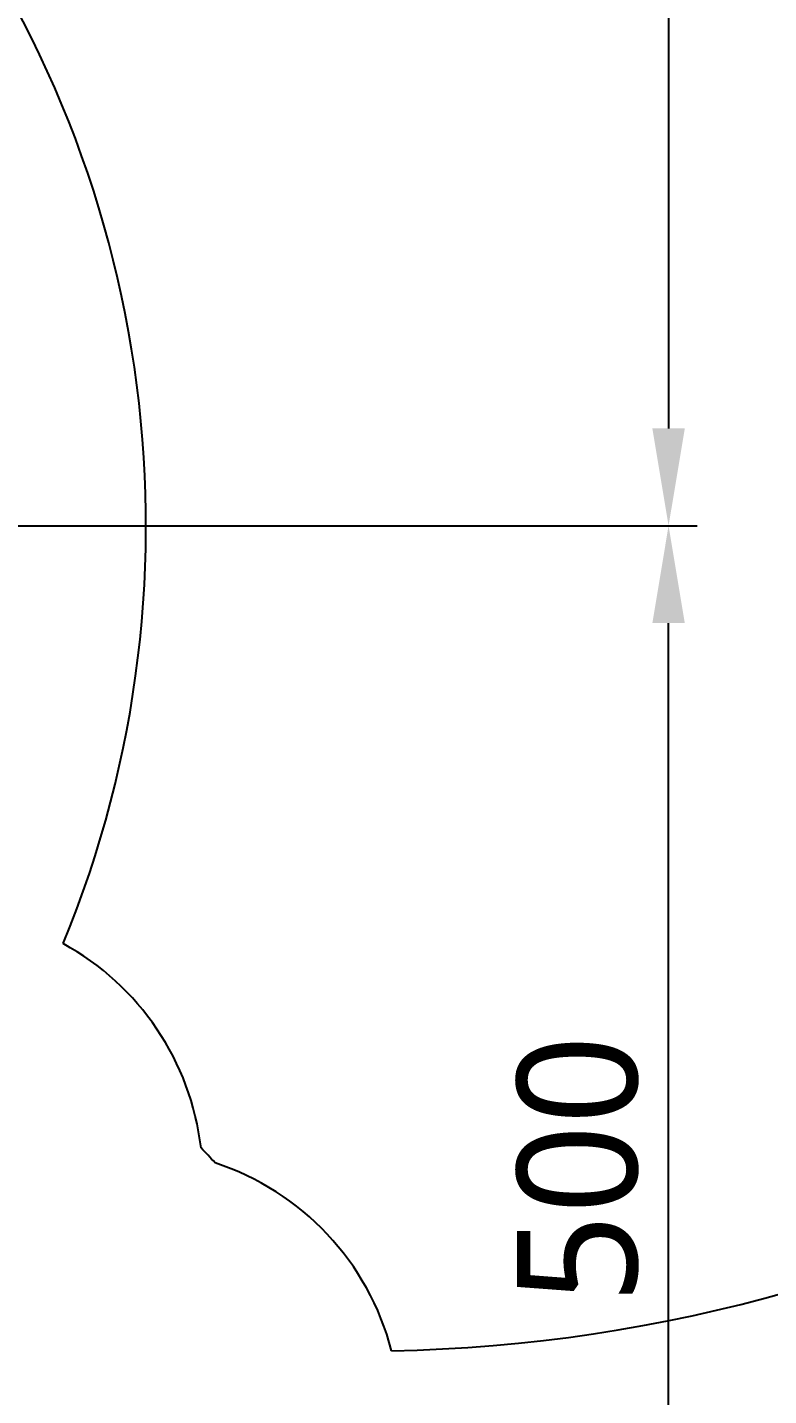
# Model space of a CAD drawing. Header units: millimetres. Extents: x 5828 to 6704, y 123 to 421.
# Drawn here: x 6632.61 to 6645.57, y 340.89 to 364.8 of the extents above; entities that cross this region are included whole.
import ezdxf

# ---------------------------------------------------------------- set-up
doc = ezdxf.new("R2010")
doc.units = ezdxf.units.MM
doc.linetypes.add('BANKLINE1', pattern=[5.5, 4, -1.5])
doc.layers.add('00_COMPONENTS', color=7, linetype='BANKLINE1')
doc.layers.add('外形图', color=7, linetype='Continuous')
doc.styles.add('微软雅黑', font='msyh.ttc', dxfattribs={"height": 2.1})
doc.dimstyles.new('尺寸标注_1_20比例', dxfattribs={"dimtxt": 2.1, "dimasz": 1.7, "dimexe": 0.5, "dimexo": 0.4, "dimgap": 0.5, "dimtad": 1, "dimdec": 1, "dimlfac": 20, "dimdsep": 46, "dimtxsty": '微软雅黑', "dimcen": 0.09, "dimadec": 0, "dimazin": 0, "dimtp": 0.01, "dimtm": 0.01, "dimtfac": 1, "dimtdec": 1, "dimtofl": 0, "dimtmove": 0, "dimatfit": 3, "dimfxl": 1, "dimtolj": 1, "dimarcsym": 0})

# ---------------------------------------------------------------- blocks, each defined once
blk = doc.blocks.new('*D1530')
at = {"layer": 'Defpoints', "color": 0}
for p in [(6619.049, 382.337), (6621.118, 356.087), (6643.82, 356.087)]:
    blk.add_point(p, dxfattribs=at)
at = {"layer": '外形图', "color": 0, "lineweight": -2, "ltscale": 20}
for p, q in [((6619.449, 382.337), (6644.32, 382.337)), ((6643.82, 380.637), (6643.82, 357.787)), ((6621.518, 356.087), (6644.32, 356.087))]:
    blk.add_line(p, q, dxfattribs=at)
at = {"layer": '外形图', "color": 0}
for points in [[(6644.104, 380.637), (6643.537, 380.637), (6643.82, 382.337)], [(6643.537, 357.787), (6644.104, 357.787), (6643.82, 356.087)]]:
    blk.add_solid(points, dxfattribs=at)
at = {"layer": '外形图', "color": 0, "insert": (6642.235, 369.212), "char_height": 2.1, "attachment_point": 5, "rotation": 90, "style": '微软雅黑'}
blk.add_mtext('\\A1;\\A1;525', dxfattribs=at)
blk = doc.blocks.new('*D1531')
at = {"layer": 'Defpoints', "color": 0}
for p in [(6622.566, 356.087), (6643.82, 356.087), (6627.892, 331.087)]:
    blk.add_point(p, dxfattribs=at)
at = {"layer": '外形图', "color": 0, "lineweight": -2, "ltscale": 20}
for p, q in [((6622.966, 356.087), (6644.32, 356.087)), ((6643.82, 332.787), (6643.82, 354.387)), ((6628.292, 331.087), (6644.32, 331.087))]:
    blk.add_line(p, q, dxfattribs=at)
at = {"layer": '外形图', "color": 0}
for points in [[(6644.104, 354.387), (6643.537, 354.387), (6643.82, 356.087)], [(6643.537, 332.787), (6644.104, 332.787), (6643.82, 331.087)]]:
    blk.add_solid(points, dxfattribs=at)
at = {"layer": '外形图', "color": 0, "insert": (6642.235, 344.841), "char_height": 2.1, "attachment_point": 5, "rotation": 90, "style": '微软雅黑'}
blk.add_mtext('\\A1;\\A1;500', dxfattribs=at)

msp = doc.modelspace()

# ---------------------------------------------------------------- linework, layer by layer
at = {"layer": '00_COMPONENTS', "linetype": 'ByBlock', "ltscale": 20}
for centre, radius, start, end in [((6615.5301, 356.0866), 53.3953, 29, 259), ((6638.4888, 368.8129), 27.1453, 271.0328, 29), ((6615.5301, 356.0866), 19.1534, 337.58879, 100.501), ((6630.9801, 344.6616), 4.7, 6.77708, 61.30397), ((6632.3301, 341.8866), 4.7, 40.73499, 45.10751), ((6634.4301, 340.4866), 4.7, 14.60856, 71.88487)]:
    msp.add_arc(centre, radius, start, end, dxfattribs=at)

# ---------------------------------------------------------------- dimensions: what is measured, and where the dimension line sits
at = {"layer": '外形图', "ltscale": 20}
dim = msp.add_linear_dim(base=(6643.8204, 356.0866), p1=(6619.0487, 382.3366), p2=(6621.1182, 356.0866), angle=90, text='\\A1;525', dimstyle='尺寸标注_1_20比例', dxfattribs=at)
dim.commit()
dim.dimension.update_dxf_attribs({"geometry": '*D1530', "text_midpoint": (6642.2345, 369.2116)})
dim = msp.add_linear_dim(base=(6643.8204, 356.0866), p1=(6627.892, 331.0866), p2=(6622.566, 356.0866), angle=90, text='\\A1;500', dimstyle='尺寸标注_1_20比例', dxfattribs=at)
dim.commit()
dim.dimension.update_dxf_attribs({"geometry": '*D1531', "text_midpoint": (6643.8204, 344.8414), "dimtype": 160})

doc.saveas('drawing.dxf')
